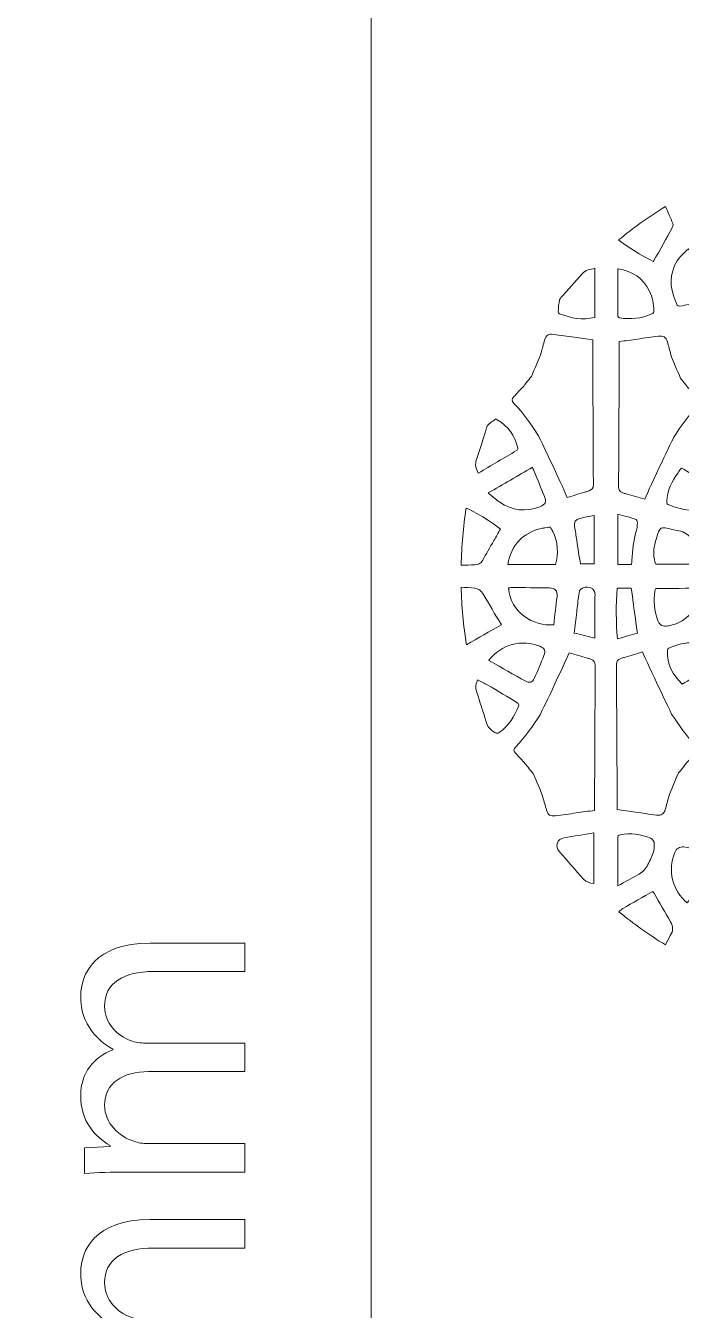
# Model space of a CAD drawing. Header units: millimetres. Extents: x -685 to 442, y -246 to 853.
# Drawn here: x -684.6 to -595.4, y 351.1 to 525.9 of the extents above; entities that cross this region are included whole.
import ezdxf

# ---------------------------------------------------------------- set-up
doc = ezdxf.new("R2010")
doc.units = ezdxf.units.MM
doc.header["$MEASUREMENT"] = 0
doc.layers.add('Layer 1', color=7, linetype='Continuous')

# ---------------------------------------------------------------- blocks, each defined once
blk = doc.blocks.new('block 123')
at = {"layer": 'Layer 1', "lineweight": 0}
blk.add_open_spline([(-607.37, 463.38), (-607.37, 462.95), (-607.56, 462.7), (-607.95, 462.58), (-608.11, 462.52), (-608.26, 462.46), (-608.42, 462.43), (-609.24, 462.18), (-610.07, 461.94), (-610.93, 461.69), (-611.73, 463.62), (-614.86, 470.1), (-614.86, 470.13), (-615.88, 471.63), (-616.89, 473.16), (-618.18, 474.48), (-618.52, 474.85), (-618.52, 475.03), (-618.18, 475.4), (-617.75, 475.86), (-617.32, 476.32), (-616.89, 476.78), (-616.73, 476.96), (-615.96, 478.02), (-615.8, 478.13), (-615.4, 479.1), (-614.67, 480.7), (-614.49, 481.35), (-614.34, 481.94), (-614.16, 482.52), (-614, 483.1), (-613.82, 483.75), (-613.48, 483.96), (-612.81, 483.87), (-611.85, 483.75), (-610.9, 483.62), (-609.95, 483.47), (-609.21, 483.35), (-608.2, 483.26), (-607.46, 483.13), (-607.46, 480.86), (-607.37, 465.74), (-607.37, 463.38)], degree=3, knots=[0, 0, 0, 0, 1, 1, 1, 2, 2, 2, 3, 3, 3, 4, 4, 4, 5, 5, 5, 6, 6, 6, 7, 7, 7, 8, 8, 8, 9, 9, 9, 10, 10, 10, 11, 11, 11, 12, 12, 12, 13, 13, 13, 14, 14, 14, 14], dxfattribs=at)
blk = doc.blocks.new('block 124')
at = {"layer": 'Layer 1', "lineweight": 0}
blk.add_open_spline([(-604.22, 438.97), (-604.22, 439.4), (-604.03, 439.64), (-603.64, 439.77), (-603.48, 439.83), (-603.33, 439.89), (-603.17, 439.92), (-602.35, 440.16), (-601.52, 440.41), (-600.66, 440.66), (-599.86, 438.72), (-596.73, 432.25), (-596.73, 432.22), (-595.71, 430.72), (-594.7, 429.18), (-593.41, 427.86), (-593.07, 427.49), (-593.07, 427.31), (-593.41, 426.94), (-593.84, 426.48), (-594.27, 426.02), (-594.7, 425.56), (-594.86, 425.38), (-595.63, 424.32), (-595.79, 424.22), (-596.19, 423.25), (-596.92, 421.64), (-597.1, 420.99), (-597.25, 420.41), (-597.43, 419.83), (-597.59, 419.24), (-597.77, 418.6), (-598.11, 418.38), (-598.78, 418.48), (-599.74, 418.6), (-600.69, 418.72), (-601.64, 418.87), (-602.38, 419), (-603.39, 419.09), (-604.13, 419.21), (-604.13, 421.48), (-604.22, 436.61), (-604.22, 438.97)], degree=3, knots=[0, 0, 0, 0, 1, 1, 1, 2, 2, 2, 3, 3, 3, 4, 4, 4, 5, 5, 5, 6, 6, 6, 7, 7, 7, 8, 8, 8, 9, 9, 9, 10, 10, 10, 11, 11, 11, 12, 12, 12, 13, 13, 13, 14, 14, 14, 14], dxfattribs=at)
blk = doc.blocks.new('block 125')
at = {"layer": 'Layer 1', "lineweight": 0}
blk.add_open_spline([(-607.12, 438.86), (-607.12, 439.29), (-607.3, 439.54), (-607.7, 439.66), (-607.85, 439.72), (-608.01, 439.79), (-608.16, 439.82), (-608.99, 440.06), (-609.82, 440.31), (-610.68, 440.55), (-611.48, 438.62), (-614.61, 432.15), (-614.61, 432.12), (-615.62, 430.61), (-616.63, 429.08), (-617.92, 427.76), (-618.26, 427.39), (-618.26, 427.21), (-617.92, 426.84), (-617.49, 426.38), (-617.06, 425.92), (-616.63, 425.46), (-616.47, 425.28), (-615.7, 424.22), (-615.55, 424.12), (-615.15, 423.14), (-614.42, 421.54), (-614.24, 420.89), (-614.09, 420.31), (-613.9, 419.72), (-613.75, 419.14), (-613.56, 418.5), (-613.23, 418.28), (-612.55, 418.37), (-611.6, 418.5), (-610.65, 418.62), (-609.7, 418.77), (-608.96, 418.89), (-607.94, 418.99), (-607.21, 419.11), (-607.21, 421.38), (-607.12, 436.5), (-607.12, 438.86)], degree=3, knots=[0, 0, 0, 0, 1, 1, 1, 2, 2, 2, 3, 3, 3, 4, 4, 4, 5, 5, 5, 6, 6, 6, 7, 7, 7, 8, 8, 8, 9, 9, 9, 10, 10, 10, 11, 11, 11, 12, 12, 12, 13, 13, 13, 14, 14, 14, 14], dxfattribs=at)
blk = doc.blocks.new('block 129')
at = {"layer": 'Layer 1', "lineweight": 0}
blk.add_open_spline([(-603.93, 463.12), (-603.93, 462.7), (-603.75, 462.45), (-603.35, 462.33), (-603.19, 462.27), (-603.04, 462.2), (-602.89, 462.17), (-602.06, 461.93), (-601.23, 461.68), (-600.37, 461.44), (-599.57, 463.37), (-596.44, 469.84), (-596.44, 469.87), (-595.43, 471.38), (-594.41, 472.91), (-593.12, 474.23), (-592.79, 474.6), (-592.79, 474.78), (-593.12, 475.15), (-593.55, 475.61), (-593.98, 476.07), (-594.41, 476.53), (-594.58, 476.71), (-595.34, 477.77), (-595.5, 477.87), (-595.9, 478.84), (-596.63, 480.45), (-596.81, 481.1), (-596.96, 481.68), (-597.14, 482.27), (-597.3, 482.85), (-597.48, 483.49), (-597.82, 483.71), (-598.5, 483.62), (-599.45, 483.49), (-600.4, 483.37), (-601.35, 483.22), (-602.09, 483.1), (-603.1, 483), (-603.84, 482.88), (-603.84, 480.61), (-603.93, 465.49), (-603.93, 463.12)], degree=3, knots=[0, 0, 0, 0, 1, 1, 1, 2, 2, 2, 3, 3, 3, 4, 4, 4, 5, 5, 5, 6, 6, 6, 7, 7, 7, 8, 8, 8, 9, 9, 9, 10, 10, 10, 11, 11, 11, 12, 12, 12, 13, 13, 13, 14, 14, 14, 14], dxfattribs=at)
blk = doc.blocks.new('block 118')
at = {"layer": 'Layer 1', "lineweight": 0}
for points, knots in [([(-597.57, 501.25), (-597.2, 500.46), (-596.87, 499.72), (-596.56, 498.95), (-596.5, 498.8), (-596.53, 498.58), (-596.62, 498.43), (-597.45, 496.9), (-598.31, 495.36), (-599.17, 493.83), (-599.17, 493.8), (-599.2, 493.8), (-599.23, 493.8), (-600.34, 494.29), (-603.65, 496.34), (-603.93, 496.71), (-601.93, 498.37), (-599.85, 499.84), (-597.57, 501.25)], [0, 0, 0, 0, 1, 1, 1, 2, 2, 2, 3, 3, 3, 4, 4, 4, 5, 5, 5, 6, 6, 6, 6]), ([(-594.41, 495.52), (-593.31, 493.61), (-592.23, 491.74), (-591.16, 489.84), (-591.71, 489.26), (-592.35, 488.83), (-593.03, 488.46), (-593.86, 488.03), (-594.72, 487.82), (-595.64, 487.72), (-595.73, 487.72), (-595.92, 487.79), (-595.95, 487.85), (-596.81, 489.6), (-597.14, 491.37), (-596.31, 493.22), (-595.88, 494.14), (-595.21, 494.87), (-594.41, 495.52)], [0, 0, 0, 0, 1, 1, 1, 2, 2, 2, 3, 3, 3, 4, 4, 4, 5, 5, 5, 6, 6, 6, 6]), ([(-607.18, 486.16), (-608.84, 485.79), (-610.44, 486.04), (-611.97, 486.68), (-612.07, 486.71), (-612.19, 486.9), (-612.16, 487.02), (-612.13, 487.54), (-612.07, 488.03), (-611.97, 488.55), (-611.94, 488.68), (-611.88, 488.77), (-611.79, 488.86), (-610.84, 489.93), (-609.85, 491.01), (-608.9, 492.11), (-608.44, 492.66), (-607.8, 492.69), (-607.15, 492.85), (-607.18, 490.58), (-607.18, 488.4), (-607.18, 486.16)], [0, 0, 0, 0, 1, 1, 1, 2, 2, 2, 3, 3, 3, 4, 4, 4, 5, 5, 5, 6, 6, 6, 7, 7, 7, 7]), ([(-603.99, 492.79), (-602.09, 492.45), (-600.58, 491.53), (-599.72, 489.75), (-599.32, 488.92), (-599.17, 488), (-599.14, 487.08), (-599.14, 486.87), (-599.2, 486.74), (-599.42, 486.65), (-600.83, 486.01), (-602.3, 485.88), (-603.81, 486.1), (-603.9, 486.1), (-604.05, 486.25), (-604.05, 486.34), (-604.05, 488.46), (-604.05, 490.61), (-604.05, 492.72), (-604.02, 492.72), (-604.02, 492.72), (-603.99, 492.79)], [0, 0, 0, 0, 1, 1, 1, 2, 2, 2, 3, 3, 3, 4, 4, 4, 5, 5, 5, 6, 6, 6, 7, 7, 7, 7]), ([(-623.03, 464.99), (-623.36, 465.61), (-623.52, 466.19), (-623.27, 466.86), (-622.78, 468.27), (-622.35, 469.72), (-621.89, 471.16), (-621.71, 471.74), (-621.12, 471.99), (-620.69, 472.32), (-620.66, 472.35), (-620.54, 472.32), (-620.48, 472.26), (-618.94, 471.4), (-618.08, 470.08), (-617.65, 468.4), (-617.62, 468.31), (-617.71, 468.12), (-617.81, 468.06), (-619.53, 467.05), (-621.28, 466.04), (-623.03, 464.99)], [0, 0, 0, 0, 1, 1, 1, 2, 2, 2, 3, 3, 3, 4, 4, 4, 5, 5, 5, 6, 6, 6, 7, 7, 7, 7]), ([(-621.68, 462.29), (-619.62, 463.49), (-617.65, 464.62), (-615.66, 465.79), (-615.57, 465.58), (-615.47, 465.39), (-615.41, 465.21), (-614.95, 464.07), (-614.49, 462.94), (-614.03, 461.8), (-613.72, 461.04), (-613.88, 460.73), (-614.64, 460.42), (-616.58, 459.69), (-618.39, 459.87), (-620.11, 461.04), (-620.66, 461.4), (-621.15, 461.86), (-621.68, 462.29)], [0, 0, 0, 0, 1, 1, 1, 2, 2, 2, 3, 3, 3, 4, 4, 4, 5, 5, 5, 6, 6, 6, 6]), ([(-595.36, 465.67), (-593.49, 464.56), (-591.62, 463.46), (-589.65, 462.29), (-589.99, 461.96), (-590.33, 461.68), (-590.63, 461.37), (-592.11, 460.02), (-593.83, 459.65), (-595.73, 460.21), (-596.19, 460.33), (-596.62, 460.51), (-597.08, 460.67), (-597.33, 460.73), (-597.39, 460.85), (-597.36, 461.13), (-597.3, 462.6), (-596.71, 463.89), (-595.85, 465.05), (-595.73, 465.24), (-595.58, 465.42), (-595.42, 465.61), (-595.42, 465.61), (-595.39, 465.64), (-595.36, 465.67)], [0, 0, 0, 0, 1, 1, 1, 2, 2, 2, 3, 3, 3, 4, 4, 4, 5, 5, 5, 6, 6, 6, 7, 7, 7, 8, 8, 8, 8]), ([(-625.36, 452.48), (-625.3, 455.08), (-625.08, 457.63), (-624.68, 460.21), (-624.07, 460.11), (-620.75, 458.09), (-620.02, 457.38), (-620.32, 456.86), (-620.6, 456.34), (-620.91, 455.82), (-621.43, 454.9), (-621.95, 454.01), (-622.47, 453.09), (-622.69, 452.69), (-623.03, 452.51), (-623.49, 452.51), (-624.1, 452.48), (-624.72, 452.48), (-625.36, 452.48)], [0, 0, 0, 0, 1, 1, 1, 2, 2, 2, 3, 3, 3, 4, 4, 4, 5, 5, 5, 6, 6, 6, 6]), ([(-607.28, 459.23), (-607.28, 456.99), (-607.28, 454.81), (-607.28, 452.63), (-607.89, 452.63), (-608.47, 452.63), (-609.12, 452.63), (-609.3, 453.7), (-609.49, 454.78), (-609.64, 455.85), (-609.73, 456.46), (-609.82, 457.11), (-609.92, 457.75), (-610.01, 458.37), (-609.82, 458.67), (-609.21, 458.83), (-608.6, 458.98), (-607.95, 459.1), (-607.28, 459.23)], [0, 0, 0, 0, 1, 1, 1, 2, 2, 2, 3, 3, 3, 4, 4, 4, 5, 5, 5, 6, 6, 6, 6]), ([(-604.02, 459.41), (-603.19, 459.16), (-602.39, 458.98), (-601.66, 458.73), (-601.53, 458.7), (-601.38, 458.4), (-601.38, 458.24), (-601.38, 457.84), (-601.41, 457.45), (-601.53, 457.08), (-601.9, 455.79), (-602.03, 454.47), (-602.12, 453.12), (-602.12, 452.94), (-602.15, 452.75), (-602.18, 452.57), (-602.79, 452.57), (-603.41, 452.57), (-604.02, 452.57), (-604.02, 454.81), (-604.02, 457.02), (-604.02, 459.41)], [0, 0, 0, 0, 1, 1, 1, 2, 2, 2, 3, 3, 3, 4, 4, 4, 5, 5, 5, 6, 6, 6, 7, 7, 7, 7]), ([(-619, 452.57), (-618.64, 455.15), (-616.95, 456.92), (-614.34, 457.48), (-614.18, 457.51), (-614.06, 457.54), (-613.91, 457.57), (-613.14, 457.69), (-613.29, 457.78), (-612.89, 457.05), (-612.22, 455.76), (-612.07, 453.89), (-612.5, 452.57), (-614.64, 452.57), (-616.82, 452.57), (-619, 452.57)], [0, 0, 0, 0, 1, 1, 1, 2, 2, 2, 3, 3, 3, 4, 4, 4, 5, 5, 5, 5]), ([(-592.08, 452.6), (-594.35, 452.6), (-596.62, 452.6), (-598.89, 452.6), (-599.2, 453.49), (-599.23, 454.38), (-599.02, 455.27), (-598.89, 455.88), (-598.68, 456.49), (-598.46, 457.08), (-598.31, 457.48), (-598.06, 457.63), (-597.63, 457.54), (-596.99, 457.42), (-596.34, 457.26), (-595.73, 457.14), (-594.99, 456.99), (-594.38, 456.62), (-593.98, 455.97), (-593.27, 454.9), (-592.63, 453.76), (-591.95, 452.69), (-592.02, 452.66), (-592.05, 452.63), (-592.08, 452.6)], [0, 0, 0, 0, 1, 1, 1, 2, 2, 2, 3, 3, 3, 4, 4, 4, 5, 5, 5, 6, 6, 6, 7, 7, 7, 8, 8, 8, 8]), ([(-625.36, 449.47), (-624.72, 449.44), (-624.13, 449.44), (-623.52, 449.35), (-623.06, 449.29), (-622.66, 449.04), (-622.41, 448.61), (-621.58, 447.2), (-620.75, 445.79), (-619.89, 444.35), (-621.49, 443.43), (-623.06, 442.57), (-624.65, 441.65), (-625.05, 444.29), (-625.3, 446.83), (-625.36, 449.47)], [0, 0, 0, 0, 1, 1, 1, 2, 2, 2, 3, 3, 3, 4, 4, 4, 5, 5, 5, 5]), ([(-612.77, 444.35), (-615.53, 444.13), (-618.67, 446), (-618.91, 449.38), (-618.79, 449.38), (-618.7, 449.41), (-618.57, 449.41), (-616.82, 449.41), (-615.07, 449.41), (-613.32, 449.38), (-612.59, 449.38), (-612.22, 448.98), (-612.31, 448.21), (-612.46, 446.92), (-612.62, 445.64), (-612.77, 444.35)], [0, 0, 0, 0, 1, 1, 1, 2, 2, 2, 3, 3, 3, 4, 4, 4, 5, 5, 5, 5]), ([(-607.15, 442.54), (-608.14, 442.78), (-609.06, 443), (-609.98, 443.24), (-609.85, 444.19), (-609.73, 445.14), (-609.64, 446.06), (-609.55, 446.86), (-609.46, 447.66), (-609.36, 448.43), (-609.33, 448.83), (-609.24, 449.19), (-608.84, 449.35), (-608.38, 449.53), (-607.92, 449.56), (-607.49, 449.26), (-607.34, 449.16), (-607.24, 448.92), (-607.18, 448.73), (-607.12, 448.58), (-607.15, 448.4), (-607.15, 448.21), (-607.15, 446.43), (-607.15, 444.68), (-607.15, 442.9), (-607.15, 442.81), (-607.15, 442.69), (-607.15, 442.54)], [0, 0, 0, 0, 1, 1, 1, 2, 2, 2, 3, 3, 3, 4, 4, 4, 5, 5, 5, 6, 6, 6, 7, 7, 7, 8, 8, 8, 9, 9, 9, 9]), ([(-604.08, 442.44), (-604.33, 444.78), (-604.27, 447.05), (-604.14, 449.32), (-603.5, 449.32), (-602.88, 449.32), (-602.21, 449.32), (-601.93, 447.29), (-601.66, 445.3), (-601.38, 443.24), (-602.24, 442.97), (-603.13, 442.72), (-604.08, 442.44)], [0, 0, 0, 0, 1, 1, 1, 2, 2, 2, 3, 3, 3, 4, 4, 4, 4]), ([(-592.45, 449.32), (-592.51, 448.37), (-592.88, 447.54), (-593.4, 446.77), (-594.26, 445.54), (-595.33, 444.65), (-596.77, 444.29), (-596.99, 444.22), (-597.2, 444.22), (-597.42, 444.19), (-598.13, 444.16), (-598.4, 444.38), (-598.62, 445.05), (-599.05, 446.31), (-599.26, 447.63), (-598.99, 448.95), (-598.95, 449.04), (-598.92, 449.16), (-598.89, 449.29), (-596.74, 449.32), (-594.63, 449.32), (-592.45, 449.32)], [0, 0, 0, 0, 1, 1, 1, 2, 2, 2, 3, 3, 3, 4, 4, 4, 5, 5, 5, 6, 6, 6, 7, 7, 7, 7]), ([(-621.58, 439.53), (-619.96, 441.68), (-617.07, 442.44), (-614.64, 441.43), (-614, 441.16), (-613.82, 440.85), (-614.09, 440.17), (-614.52, 439.13), (-614.95, 438.09), (-615.41, 437.05), (-615.63, 436.52), (-616.09, 436.4), (-616.58, 436.68), (-618.21, 437.6), (-619.8, 438.49), (-621.4, 439.41), (-621.46, 439.44), (-621.52, 439.5), (-621.58, 439.53)], [0, 0, 0, 0, 1, 1, 1, 2, 2, 2, 3, 3, 3, 4, 4, 4, 5, 5, 5, 6, 6, 6, 6]), ([(-589.65, 439.56), (-591.56, 438.46), (-593.4, 437.38), (-595.27, 436.28), (-596.59, 437.54), (-597.39, 439.01), (-597.27, 440.88), (-597.27, 441), (-597.17, 441.16), (-597.11, 441.19), (-596.01, 441.65), (-594.87, 441.98), (-593.67, 441.89), (-592.38, 441.8), (-591.37, 441.13), (-590.42, 440.27), (-590.14, 440.05), (-589.9, 439.81), (-589.65, 439.56)], [0, 0, 0, 0, 1, 1, 1, 2, 2, 2, 3, 3, 3, 4, 4, 4, 5, 5, 5, 6, 6, 6, 6]), ([(-623.15, 436.86), (-622.66, 436.62), (-622.17, 436.4), (-621.74, 436.16), (-620.36, 435.36), (-619, 434.53), (-617.65, 433.7), (-617.56, 433.64), (-617.5, 433.46), (-617.53, 433.36), (-618.08, 431.89), (-618.88, 430.63), (-620.17, 429.71), (-620.39, 429.56), (-620.54, 429.56), (-620.79, 429.71), (-621.43, 430.08), (-621.83, 430.57), (-622.01, 431.28), (-622.38, 432.57), (-622.81, 433.86), (-623.21, 435.14), (-623.46, 435.85), (-623.43, 436), (-623.15, 436.86)], [0, 0, 0, 0, 1, 1, 1, 2, 2, 2, 3, 3, 3, 4, 4, 4, 5, 5, 5, 6, 6, 6, 7, 7, 7, 8, 8, 8, 8]), ([(-607.31, 416.06), (-607.31, 413.73), (-607.31, 411.46), (-607.31, 409.16), (-607.83, 409.25), (-608.32, 409.31), (-608.69, 409.74), (-609.79, 411), (-610.9, 412.23), (-612, 413.49), (-612.65, 414.22), (-612.28, 415.23), (-611.36, 415.39), (-610.04, 415.6), (-608.69, 415.82), (-607.31, 416.06)], [0, 0, 0, 0, 1, 1, 1, 2, 2, 2, 3, 3, 3, 4, 4, 4, 5, 5, 5, 5]), ([(-604.02, 408.85), (-604.02, 409.04), (-604.05, 409.16), (-604.05, 409.25), (-604.05, 411.28), (-604.05, 413.33), (-604.05, 415.36), (-604.05, 415.63), (-603.96, 415.72), (-603.71, 415.79), (-602.3, 416.06), (-600.92, 415.85), (-599.6, 415.33), (-599.26, 415.2), (-599.08, 414.9), (-599.08, 414.53), (-599.08, 414.13), (-599.11, 413.7), (-599.23, 413.33), (-599.45, 412.72), (-599.75, 412.11), (-600.06, 411.52), (-600.34, 411), (-600.8, 410.63), (-601.32, 410.33), (-602.21, 409.87), (-603.07, 409.37), (-604.02, 408.85)], [0, 0, 0, 0, 1, 1, 1, 2, 2, 2, 3, 3, 3, 4, 4, 4, 5, 5, 5, 6, 6, 6, 7, 7, 7, 8, 8, 8, 9, 9, 9, 9]), ([(-594.59, 406.52), (-596.65, 408.27), (-597.3, 410.94), (-596.28, 413.36), (-596.07, 413.92), (-595.61, 414.19), (-595.06, 414.13), (-593.67, 413.95), (-592.45, 413.39), (-591.43, 412.38), (-591.34, 412.29), (-591.28, 412.07), (-591.31, 411.98), (-592.14, 410.08), (-593.12, 408.27), (-594.47, 406.71), (-594.5, 406.64), (-594.56, 406.58), (-594.59, 406.52)], [0, 0, 0, 0, 1, 1, 1, 2, 2, 2, 3, 3, 3, 4, 4, 4, 5, 5, 5, 6, 6, 6, 6]), ([(-597.57, 400.82), (-599.78, 402.17), (-601.87, 403.67), (-603.9, 405.33), (-603.71, 405.48), (-603.56, 405.63), (-603.38, 405.75), (-601.99, 406.55), (-600.64, 407.32), (-599.26, 408.09), (-599.2, 407.99), (-599.14, 407.93), (-599.11, 407.84), (-598.37, 406.55), (-597.6, 405.23), (-596.87, 403.94), (-596.5, 403.3), (-596.47, 402.72), (-596.9, 402.07), (-597.11, 401.71), (-597.33, 401.25), (-597.57, 400.82)], [0, 0, 0, 0, 1, 1, 1, 2, 2, 2, 3, 3, 3, 4, 4, 4, 5, 5, 5, 6, 6, 6, 7, 7, 7, 7])]:
    blk.add_open_spline(points, degree=3, knots=knots, dxfattribs=at)
at = {"layer": 'Layer 1'}
for name in ['block 123', 'block 129', 'block 125', 'block 124']:
    blk.add_blockref(name, (0, 0), dxfattribs=at)
blk = doc.blocks.new('block 328')
at = {"layer": 'Layer 1', "lineweight": 0}
blk.add_lwpolyline([(-680.43, 237.54), (-680.43, 237.45), (-677.68, 232.35), (-680.7, 231.59), (-684.13, 237.99), (-684.13, 241.37), (-654.82, 241.37), (-654.82, 237.54), (-680.43, 237.54)], dxfattribs=at)
for points, knots in [([(-670.73, 369.9), (-672.99, 369.9), (-674.84, 369.86), (-676.64, 369.72), (-676.64, 369.72), (-676.64, 373.19), (-676.64, 373.19), (-676.64, 373.19), (-673.13, 373.37), (-673.13, 373.37), (-673.13, 373.37), (-673.13, 373.51), (-673.13, 373.51), (-675.2, 374.73), (-677.14, 376.76), (-677.14, 380.36), (-677.14, 383.34), (-675.34, 385.6), (-672.76, 386.54), (-672.76, 386.54), (-672.76, 386.63), (-672.76, 386.63), (-673.98, 387.31), (-674.93, 388.17), (-675.61, 389.07), (-676.6, 390.38), (-677.14, 391.82), (-677.14, 393.89), (-677.14, 396.78), (-675.24, 401.06), (-667.67, 401.06), (-667.67, 401.06), (-654.82, 401.06), (-654.82, 401.06), (-654.82, 401.06), (-654.82, 397.19), (-654.82, 397.19), (-654.82, 397.19), (-667.17, 397.19), (-667.17, 397.19), (-671.37, 397.19), (-673.89, 395.65), (-673.89, 392.45), (-673.89, 390.2), (-672.22, 388.44), (-670.28, 387.76), (-669.74, 387.58), (-669.02, 387.45), (-668.3, 387.45), (-668.3, 387.45), (-654.82, 387.45), (-654.82, 387.45), (-654.82, 387.45), (-654.82, 383.57), (-654.82, 383.57), (-654.82, 383.57), (-667.89, 383.57), (-667.89, 383.57), (-671.37, 383.57), (-673.89, 382.03), (-673.89, 379.01), (-673.89, 376.53), (-671.91, 374.73), (-669.92, 374.1), (-669.34, 373.87), (-668.66, 373.78), (-667.98, 373.78), (-667.98, 373.78), (-654.82, 373.78), (-654.82, 373.78), (-654.82, 373.78), (-654.82, 369.9), (-654.82, 369.9), (-654.82, 369.9), (-670.73, 369.9), (-670.73, 369.9)], [0, 0, 0, 0, 1, 1, 1, 2, 2, 2, 3, 3, 3, 4, 4, 4, 5, 5, 5, 6, 6, 6, 7, 7, 7, 8, 8, 8, 9, 9, 9, 10, 10, 10, 11, 11, 11, 12, 12, 12, 13, 13, 13, 14, 14, 14, 15, 15, 15, 16, 16, 16, 17, 17, 17, 18, 18, 18, 19, 19, 19, 20, 20, 20, 21, 21, 21, 22, 22, 22, 23, 23, 23, 24, 24, 24, 25, 25, 25, 25]), ([(-670.73, 332.29), (-672.99, 332.29), (-674.84, 332.24), (-676.64, 332.11), (-676.64, 332.11), (-676.64, 335.58), (-676.64, 335.58), (-676.64, 335.58), (-673.13, 335.76), (-673.13, 335.76), (-673.13, 335.76), (-673.13, 335.9), (-673.13, 335.9), (-675.2, 337.11), (-677.14, 339.14), (-677.14, 342.75), (-677.14, 345.73), (-675.34, 347.98), (-672.76, 348.93), (-672.76, 348.93), (-672.76, 349.02), (-672.76, 349.02), (-673.98, 349.7), (-674.93, 350.55), (-675.61, 351.46), (-676.6, 352.76), (-677.14, 354.21), (-677.14, 356.28), (-677.14, 359.17), (-675.24, 363.45), (-667.67, 363.45), (-667.67, 363.45), (-654.82, 363.45), (-654.82, 363.45), (-654.82, 363.45), (-654.82, 359.57), (-654.82, 359.57), (-654.82, 359.57), (-667.17, 359.57), (-667.17, 359.57), (-671.37, 359.57), (-673.89, 358.04), (-673.89, 354.84), (-673.89, 352.58), (-672.22, 350.82), (-670.28, 350.15), (-669.74, 349.97), (-669.02, 349.83), (-668.3, 349.83), (-668.3, 349.83), (-654.82, 349.83), (-654.82, 349.83), (-654.82, 349.83), (-654.82, 345.95), (-654.82, 345.95), (-654.82, 345.95), (-667.89, 345.95), (-667.89, 345.95), (-671.37, 345.95), (-673.89, 344.42), (-673.89, 341.4), (-673.89, 338.92), (-671.91, 337.11), (-669.92, 336.48), (-669.34, 336.26), (-668.66, 336.17), (-667.98, 336.17), (-667.98, 336.17), (-654.82, 336.17), (-654.82, 336.17), (-654.82, 336.17), (-654.82, 332.29), (-654.82, 332.29), (-654.82, 332.29), (-670.73, 332.29), (-670.73, 332.29)], [0, 0, 0, 0, 1, 1, 1, 2, 2, 2, 3, 3, 3, 4, 4, 4, 5, 5, 5, 6, 6, 6, 7, 7, 7, 8, 8, 8, 9, 9, 9, 10, 10, 10, 11, 11, 11, 12, 12, 12, 13, 13, 13, 14, 14, 14, 15, 15, 15, 16, 16, 16, 17, 17, 17, 18, 18, 18, 19, 19, 19, 20, 20, 20, 21, 21, 21, 22, 22, 22, 23, 23, 23, 24, 24, 24, 25, 25, 25, 25]), ([(-669.79, 317.81), (-659.82, 317.81), (-654.32, 314.12), (-654.32, 307.62), (-654.32, 301.89), (-659.69, 298.02), (-669.38, 297.93), (-679.21, 297.93), (-684.63, 302.16), (-684.63, 308.12), (-684.63, 314.3), (-679.12, 317.81), (-669.79, 317.81)], [0, 0, 0, 0, 1, 1, 1, 2, 2, 2, 3, 3, 3, 4, 4, 4, 4]), ([(-669.34, 301.89), (-661.72, 301.89), (-657.39, 304.24), (-657.39, 307.85), (-657.39, 311.91), (-662.12, 313.84), (-669.61, 313.84), (-676.82, 313.84), (-681.56, 312), (-681.56, 307.89), (-681.56, 304.42), (-677.32, 301.89), (-669.34, 301.89)], [0, 0, 0, 0, 1, 1, 1, 2, 2, 2, 3, 3, 3, 4, 4, 4, 4]), ([(-681.33, 291.93), (-681.38, 291.12), (-681.33, 290.08), (-681.15, 288.95), (-680.12, 282.73), (-675.56, 279.44), (-670.73, 278.76), (-670.73, 278.76), (-670.73, 278.89), (-670.73, 278.89), (-672.58, 280.29), (-674.12, 282.73), (-674.12, 285.97), (-674.12, 291.16), (-670.37, 294.81), (-664.65, 294.81), (-659.28, 294.81), (-654.32, 291.16), (-654.32, 285.07), (-654.32, 278.8), (-659.19, 274.7), (-666.81, 274.7), (-672.58, 274.7), (-677.14, 276.77), (-680.03, 279.66), (-682.42, 282.1), (-683.9, 285.34), (-684.35, 289.04), (-684.53, 290.21), (-684.58, 291.21), (-684.58, 291.93), (-684.58, 291.93), (-681.33, 291.93), (-681.33, 291.93)], [0, 0, 0, 0, 1, 1, 1, 2, 2, 2, 3, 3, 3, 4, 4, 4, 5, 5, 5, 6, 6, 6, 7, 7, 7, 8, 8, 8, 9, 9, 9, 10, 10, 10, 11, 11, 11, 11]), ([(-664.42, 290.8), (-668.62, 290.8), (-671.14, 288.41), (-671.14, 284.76), (-671.14, 282.37), (-669.65, 280.16), (-667.53, 279.07), (-667.08, 278.8), (-666.5, 278.62), (-665.77, 278.62), (-660.95, 278.71), (-657.39, 280.92), (-657.39, 285.07), (-657.39, 288.5), (-660.23, 290.8), (-664.42, 290.8)], [0, 0, 0, 0, 1, 1, 1, 2, 2, 2, 3, 3, 3, 4, 4, 4, 5, 5, 5, 5]), ([(-669.79, 271.54), (-659.82, 271.54), (-654.32, 267.85), (-654.32, 261.35), (-654.32, 255.62), (-659.69, 251.75), (-669.38, 251.65), (-679.21, 251.65), (-684.63, 255.89), (-684.63, 261.85), (-684.63, 268.03), (-679.12, 271.54), (-669.79, 271.54)], [0, 0, 0, 0, 1, 1, 1, 2, 2, 2, 3, 3, 3, 4, 4, 4, 4]), ([(-669.34, 255.62), (-661.72, 255.62), (-657.39, 257.97), (-657.39, 261.58), (-657.39, 265.64), (-662.12, 267.57), (-669.61, 267.57), (-676.82, 267.57), (-681.56, 265.73), (-681.56, 261.62), (-681.56, 258.15), (-677.32, 255.62), (-669.34, 255.62)], [0, 0, 0, 0, 1, 1, 1, 2, 2, 2, 3, 3, 3, 4, 4, 4, 4])]:
    blk.add_open_spline(points, degree=3, knots=knots, dxfattribs=at)

msp = doc.modelspace()

# ---------------------------------------------------------------- linework, layer by layer
at = {"layer": 'Layer 1', "lineweight": 0}
msp.add_lwpolyline([(442.37, -246.04), (-637.63, -246.04), (-637.63, 813.96), (442.37, 813.96), (442.37, -246.04)], dxfattribs=at)

# ---------------------------------------------------------------- block references
at = {"layer": 'Layer 1'}
for name in ['block 118', 'block 328']:
    msp.add_blockref(name, (0, 0), dxfattribs=at)

doc.saveas('drawing.dxf')
